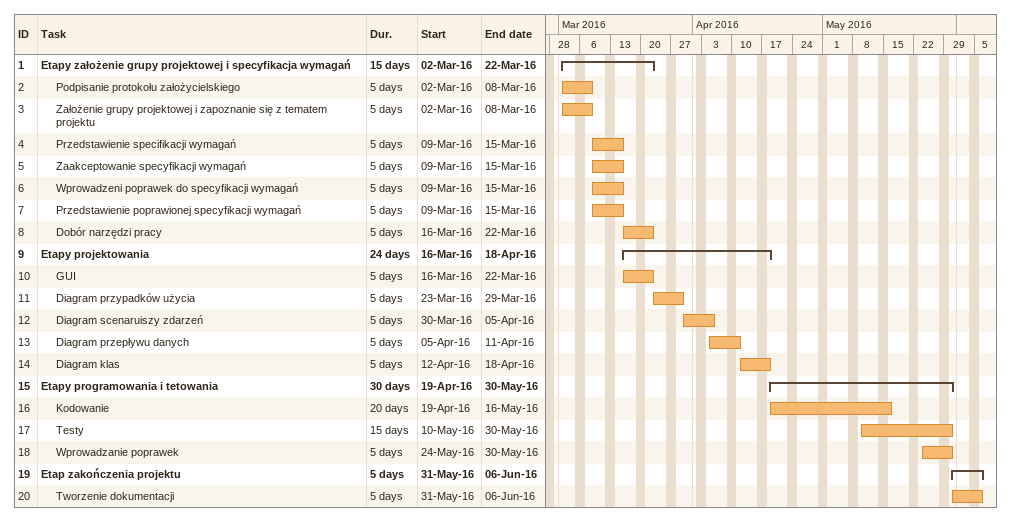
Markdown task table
| ID | Level | Task | Duration | Start | Finish |
|---|---|---|---|---|---|
| 1 | 1 | **Etapy założenie grupy projektowej i specyfikacja wymagań** | 15d | 2016-03-02 | 2016-03-22 |
| 2 | 2 | Podpisanie protokołu założycielskiego | 5d | 2016-03-02 | 2016-03-08 |
| 3 | 2 | Założenie grupy projektowej i zapoznanie się z tematem projektu | 5d | 2016-03-02 | 2016-03-08 |
| 4 | 2 | Przedstawienie specifikacji wymagań | 5d | 2016-03-09 | 2016-03-15 |
| 5 | 2 | Zaakceptowanie specyfikacji wymagań | 5d | 2016-03-09 | 2016-03-15 |
| 6 | 2 | Wprowadzeni poprawek do specyfikacji wymagań | 5d | 2016-03-09 | 2016-03-15 |
| 7 | 2 | Przedstawienie poprawionej specyfikacji wymagań | 5d | 2016-03-09 | 2016-03-15 |
| 8 | 2 | Dobór narzędzi pracy | 5d | 2016-03-16 | 2016-03-22 |
| 9 | 1 | **Etapy projektowania** | 24d | 2016-03-16 | 2016-04-18 |
| 10 | 2 | GUI | 5d | 2016-03-16 | 2016-03-22 |
| 11 | 2 | Diagram przypadków użycia | 5d | 2016-03-23 | 2016-03-29 |
| 12 | 2 | Diagram scenaruiszy zdarzeń | 5d | 2016-03-30 | 2016-04-05 |
| 13 | 2 | Diagram przepływu danych | 5d | 2016-04-05 | 2016-04-11 |
| 14 | 2 | Diagram klas | 5d | 2016-04-12 | 2016-04-18 |
| 15 | 1 | **Etapy programowania i tetowania** | 30d | 2016-04-19 | 2016-05-30 |
| 16 | 2 | Kodowanie | 20d | 2016-04-19 | 2016-05-16 |
| 17 | 2 | Testy | 15d | 2016-05-10 | 2016-05-30 |
| 18 | 2 | Wprowadzanie poprawek | 5d | 2016-05-24 | 2016-05-30 |
| 19 | 1 | **Etap zakończenia projektu** | 5d | 2016-05-31 | 2016-06-06 |
| 20 | 2 | Tworzenie dokumentacji | 5d | 2016-05-31 | 2016-06-06 |
